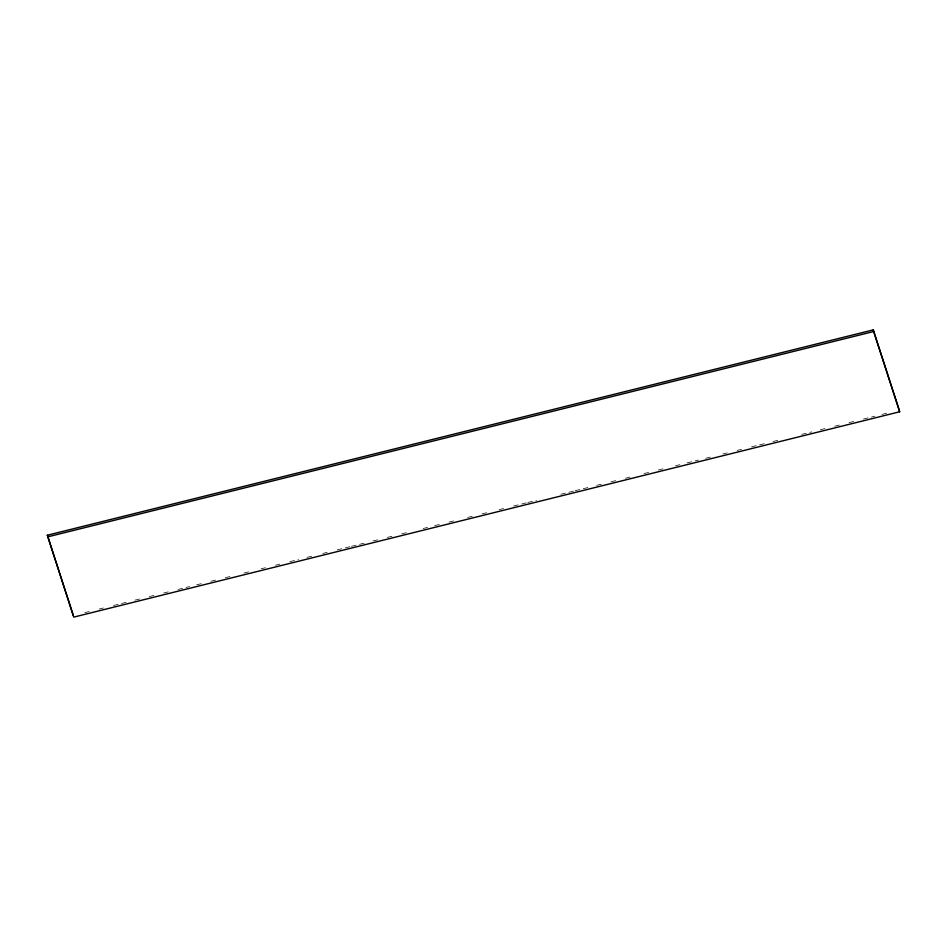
<?xml version="1.0" encoding="UTF-8"?>
<svg xmlns="http://www.w3.org/2000/svg" width="947" height="947" viewBox="0 0 947 947"><rect width="100%" height="100%" fill="white"/><g stroke="black" fill="none" stroke-linecap="round" stroke-linejoin="round"><path stroke-width="0.71" stroke-dasharray="4.74 3.55" d="M84.804 612.626L89.101 611.561M99.139 609.063L103.448 607.998M113.486 605.5L126.389 602.292M134.995 600.149L142.157 598.362M149.33 596.586L156.492 594.799M163.665 593.023L169.406 591.591M178 589.46L189.471 586.607M196.645 584.82L203.818 583.044M210.98 581.257L218.153 579.469M225.327 577.694L232.489 575.906M243.959 573.053L251.133 571.278M261.171 568.78L265.468 567.715M275.506 565.217L279.815 564.14M289.853 561.654L298.447 559.511M307.053 557.369L312.794 555.948M322.832 553.45L327.129 552.385M337.168 549.887L350.07 546.679M351.503 546.324L365.838 542.749M373.011 540.974L380.185 539.186M387.347 537.411L394.52 535.623M401.694 533.848L408.855 532.06M423.202 528.497L427.499 527.432M434.673 525.644L441.835 523.857M449.008 522.081L456.182 520.294M467.652 517.441L474.814 515.665M481.987 513.878L489.161 512.102M499.199 509.604L503.496 508.527M513.534 506.041L526.437 502.833M527.87 502.466L536.476 500.336M560.849 494.275L573.752 491.067M575.184 490.712L588.099 487.504M596.693 485.361L603.866 483.574M611.04 481.798L618.202 480.011M625.375 478.235L632.549 476.448M644.019 473.595L651.181 471.819M658.354 470.032L665.528 468.244M675.554 465.758L679.863 464.681M687.037 462.905L698.507 460.053M705.669 458.265L712.842 456.49M722.881 453.992L727.178 452.915M737.216 450.429L741.513 449.352M751.551 446.854L764.466 443.646M773.06 441.515L780.233 439.728M801.742 434.377L811.78 431.891M820.386 429.749L827.548 427.961M834.721 426.186L841.895 424.398M849.057 422.622L856.23 420.835M863.392 419.048L874.874 416.207M882.036 414.419L889.209 412.632"/><path stroke-width="1.42" d="M47.35 535.221L873.264 329.876L899.248 410.146L899.65 411.779L73.736 617.124L47.35 535.221L73.333 615.479M47.752 536.854L873.667 331.521L899.65 411.779M873.264 329.876L873.667 331.521"/></g></svg>
